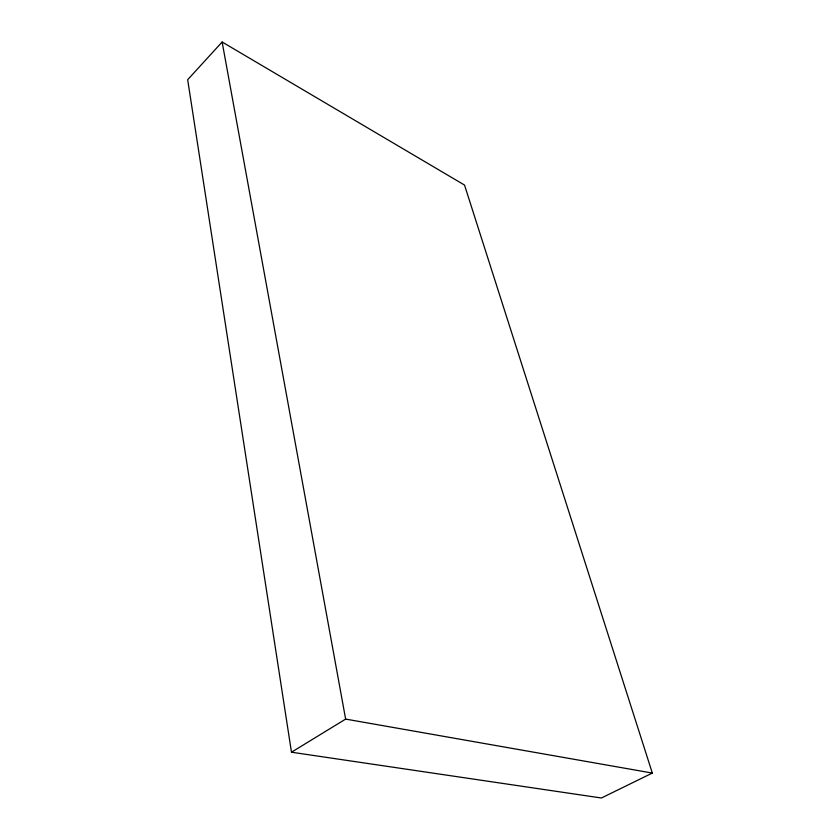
<?xml version="1.0" encoding="UTF-8"?>
<svg xmlns="http://www.w3.org/2000/svg" width="840" height="840" viewBox="0 0 840 840"><rect width="100%" height="100%" fill="white"/><g stroke="black" fill="none" stroke-linecap="round" stroke-linejoin="round"><path stroke-width="1.26" d="M222.128 42L187.677 79.716L291.48 752.21L601.409 798L652.323 773.062L464.531 185.073L222.128 42L345.639 719.093L291.48 752.21M345.639 719.093L652.323 773.062"/></g></svg>
